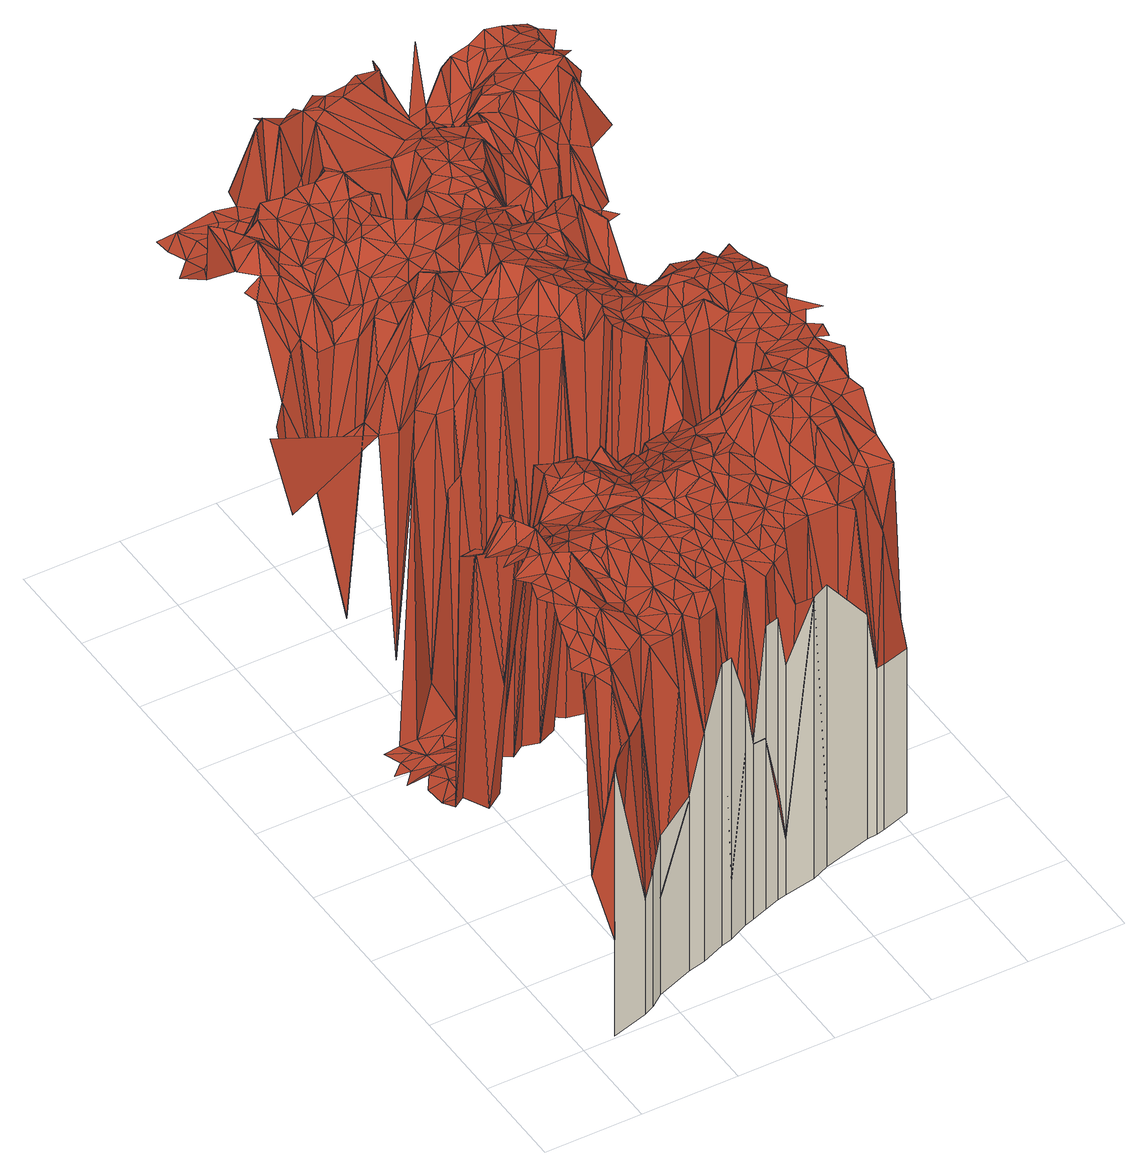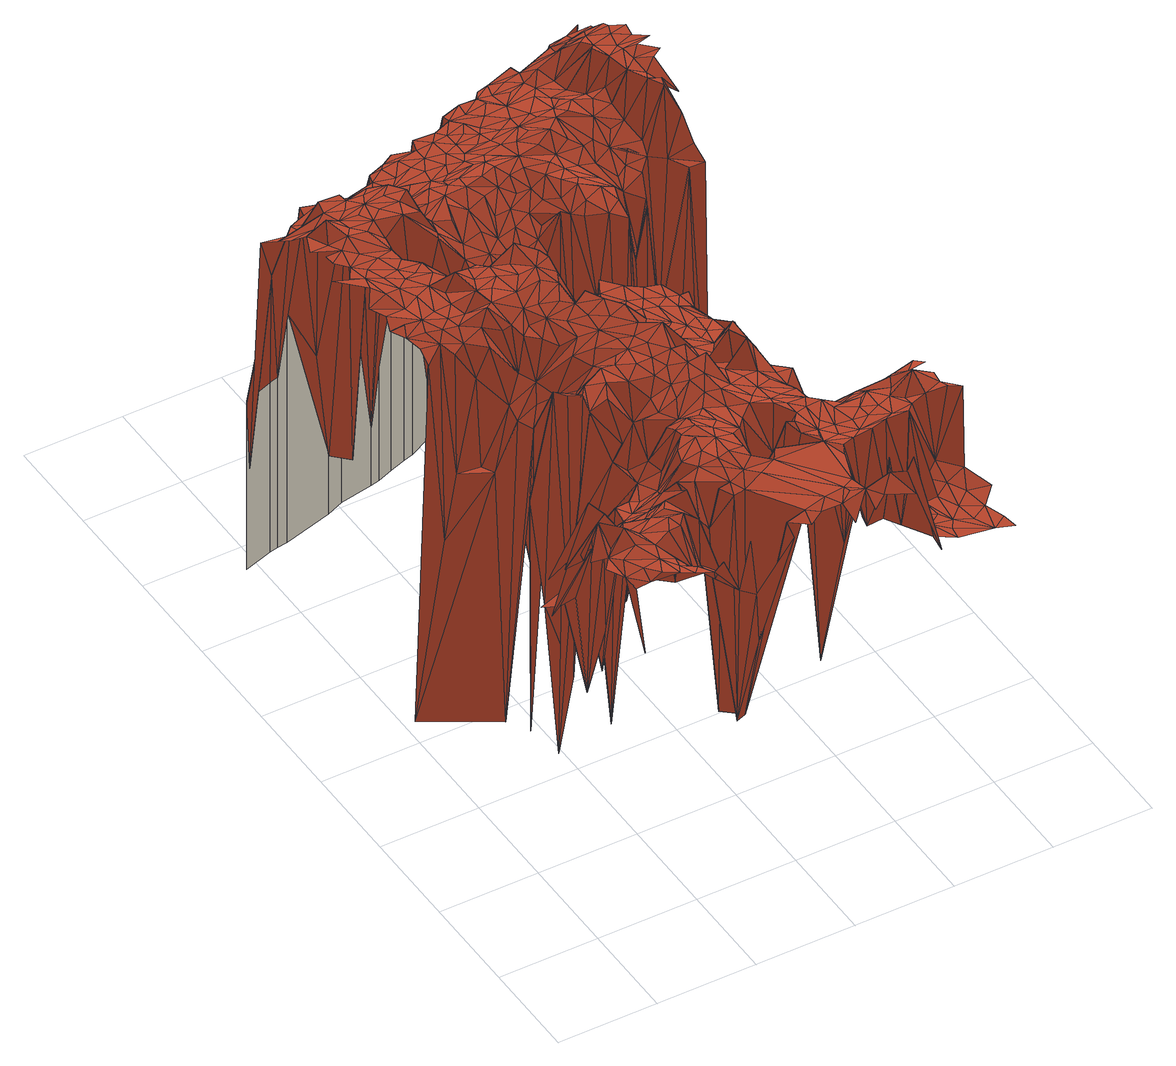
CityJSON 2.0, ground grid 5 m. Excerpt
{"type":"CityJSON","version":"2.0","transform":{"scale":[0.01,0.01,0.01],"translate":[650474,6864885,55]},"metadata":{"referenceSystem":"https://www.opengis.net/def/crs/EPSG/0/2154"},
"CityObjects":{
"building1":{"type":"Building","geometry":[{"type":"MultiSurface","lod":"2","boundaries":[[[0,1,2]],[[0,3,4]],[[3,0,2]],[[3,5,4]],[[6,3,2]],[[7,8,9]],[[1,10,2]],[[8,5,9]],[[11,5,3]],[[7,12,13]],[[14,15,16,17]],[[11,3,6]],[[10,6,2]],[[12,7,9]],[[10,1,18]],[[19,20,21]],[[21,20,22]],[[5,23,9]],[[24,19,13]],[[23,5,11]],[[10,11,6]],[[12,24,13]],[[25,26,22]],[[27,12,9]],[[19,24,20]],[[23,11,10]],[[23,27,9]],[[20,25,22]],[[24,12,27]],[[26,28,29]],[[28,26,25]],[[30,31,32]],[[30,32,29]],[[23,10,33]],[[27,23,34]],[[20,24,35]],[[36,31,37]],[[25,20,35]],[[24,27,38]],[[39,14,17,40]],[[41,10,18]],[[27,34,38]],[[10,41,33]],[[28,30,29]],[[31,30,37]],[[41,23,33]],[[34,23,42]],[[43,41,18]],[[24,44,35]],[[45,24,38]],[[24,45,44]],[[46,28,25]],[[34,45,38]],[[47,36,37]],[[46,25,35]],[[23,41,42]],[[36,47,48]],[[49,50,48]],[[45,34,42]],[[51,39,40,52]],[[53,30,28]],[[54,41,43]],[[30,53,37]],[[55,50,56]],[[46,53,28]],[[57,46,35]],[[47,49,48]],[[44,58,35]],[[59,55,56]],[[50,49,56]],[[53,47,37]],[[45,58,44]],[[41,54,60]],[[59,61,62]],[[58,57,35]],[[41,63,42]],[[63,45,42]],[[61,59,56]],[[53,46,64]],[[65,41,60]],[[49,47,66]],[[63,41,65]],[[46,57,67]],[[58,45,68]],[[47,53,69]],[[45,63,68]],[[64,46,67]],[[53,64,70]],[[49,71,56]],[[61,72,62]],[[72,73,62]],[[47,69,66]],[[71,49,66]],[[69,53,70]],[[57,58,74]],[[54,75,60]],[[76,61,56]],[[73,77,78]],[[57,74,67]],[[79,65,60]],[[64,80,70]],[[72,61,81]],[[73,72,82]],[[63,83,68]],[[84,51,52,85]],[[80,64,67]],[[86,58,68]],[[61,76,81]],[[77,73,82]],[[71,76,56]],[[77,87,78]],[[88,63,65]],[[58,86,74]],[[83,86,68]],[[83,63,89]],[[90,91,92]],[[93,69,70]],[[94,72,81]],[[75,79,60]],[[80,93,70]],[[69,95,66]],[[79,88,65]],[[74,96,67]],[[63,88,89]],[[97,80,67]],[[87,98,99]],[[72,100,82]],[[95,71,66]],[[86,96,74]],[[69,93,101]],[[76,71,102]],[[98,91,99]],[[100,72,94]],[[87,77,103]],[[100,77,82]],[[96,97,67]],[[95,69,101]],[[104,94,81]],[[105,106,92]],[[76,107,81]],[[93,80,97]],[[108,71,109]],[[71,95,109]],[[96,86,110]],[[111,83,89]],[[71,108,102]],[[75,88,79]],[[91,112,92]],[[106,105,113]],[[100,94,114]],[[115,86,83]],[[107,76,102]],[[116,77,100]],[[98,87,103]],[[77,116,103]],[[97,96,117]],[[107,104,81]],[[94,104,114]],[[83,111,118]],[[93,95,101]],[[88,111,89]],[[95,108,109]],[[88,75,119]],[[112,105,92]],[[115,83,118]],[[116,100,114]],[[86,115,110]],[[93,97,120]],[[121,96,110]],[[96,121,117]],[[98,112,91]],[[121,97,117]],[[104,107,114]],[[95,93,122]],[[105,112,113]],[[123,84,85,124]],[[119,75,124]],[[116,125,103]],[[97,121,120]],[[126,116,114]],[[127,88,119]],[[108,128,102]],[[111,88,127]],[[107,126,114]],[[125,98,103]],[[128,107,102]],[[108,95,129]],[[111,115,118]],[[112,130,113]],[[131,93,120]],[[93,131,122]],[[132,121,110]],[[127,119,124]],[[115,132,110]],[[133,95,122]],[[116,134,135]],[[134,116,126]],[[128,108,129]],[[115,111,127]],[[129,95,133]],[[112,98,136]],[[121,131,120]],[[107,128,137]],[[138,116,135]],[[138,125,116]],[[98,125,136]],[[126,107,139]],[[122,131,140]],[[115,127,141]],[[133,122,140]],[[107,137,139]],[[131,121,142]],[[130,112,143]],[[144,127,124]],[[128,129,133]],[[145,112,136]],[[121,132,142]],[[134,138,135]],[[132,115,146]],[[134,126,139]],[[112,145,143]],[[140,131,147]],[[125,138,136]],[[148,123,124,149]],[[137,128,139]],[[150,115,141]],[[127,144,151]],[[127,152,141]],[[149,144,124]],[[133,140,153]],[[152,127,151]],[[128,133,153]],[[115,150,146]],[[130,154,113]],[[131,155,147]],[[138,134,156]],[[157,131,142]],[[128,158,139]],[[134,139,156]],[[132,157,142]],[[159,145,136]],[[157,132,146]],[[160,140,147]],[[158,128,161]],[[152,150,141]],[[138,159,136]],[[161,128,153]],[[131,157,155]],[[144,162,151]],[[145,163,143]],[[164,165,166]],[[167,130,143]],[[140,160,153]],[[168,138,156]],[[145,159,163]],[[139,168,156]],[[155,160,147]],[[149,162,144]],[[150,169,146]],[[170,152,151]],[[158,171,139]],[[172,157,146]],[[138,168,173]],[[159,138,174]],[[155,157,175]],[[176,148,149,177]],[[162,170,151]],[[164,178,179]],[[171,168,139]],[[169,172,146]],[[152,170,150]],[[174,138,173]],[[162,149,180]],[[181,161,153]],[[158,161,182]],[[183,165,164]],[[163,167,143]],[[160,155,184]],[[185,165,186]],[[171,158,187]],[[170,169,150]],[[130,167,188]],[[160,181,153]],[[163,159,189]],[[190,155,175]],[[191,185,192]],[[157,190,175]],[[161,181,182]],[[155,190,184]],[[168,193,173]],[[168,171,194]],[[165,183,186]],[[195,157,172]],[[170,196,169]],[[154,130,188]],[[158,197,187]],[[159,174,198]],[[199,185,186]],[[167,163,189]],[[169,200,172]],[[193,174,173]],[[201,159,202]],[[193,168,194]],[[159,201,189]],[[196,200,169]],[[159,198,202]],[[197,158,182]],[[203,162,180]],[[170,162,204]],[[205,181,160]],[[185,199,192]],[[206,171,187]],[[190,157,207]],[[200,195,172]],[[157,195,207]],[[171,206,194]],[[208,176,177,209]],[[210,160,184]],[[200,196,211]],[[201,167,189]],[[196,170,212]],[[213,183,164]],[[162,203,204]],[[198,201,202]],[[183,214,186]],[[174,193,215]],[[210,205,160]],[[214,199,186]],[[181,216,182]],[[198,174,215]],[[196,212,211]],[[170,204,217]],[[218,193,194]],[[219,220,221]],[[190,210,184]],[[220,219,192]],[[222,181,205]],[[223,206,187]],[[188,167,224]],[[197,223,187]],[[225,226,221]],[[216,197,182]],[[206,218,194]],[[212,170,217]],[[195,200,227]],[[199,228,192]],[[213,164,179]],[[167,229,224]],[[230,214,183]],[[231,167,201]],[[181,222,216]],[[210,190,207]],[[199,214,232]],[[233,200,211]],[[201,198,234]],[[228,199,232]],[[200,233,227]],[[230,183,235]],[[228,220,192]],[[167,231,229]],[[236,225,221]],[[237,188,224]],[[212,233,211]],[[205,210,238]],[[222,205,238]],[[214,230,239]],[[203,240,204]],[[241,198,215]],[[195,242,207]],[[229,237,224]],[[220,236,221]],[[243,208,209,244]],[[197,216,245]],[[204,240,217]],[[183,213,235]],[[231,201,234]],[[226,225,246]],[[218,206,247]],[[248,154,188]],[[210,207,249]],[[154,250,251]],[[242,195,227]],[[252,206,223]],[[198,241,234]],[[253,226,246]],[[254,212,217]],[[193,255,215]],[[255,193,218]],[[216,222,245]],[[256,253,257]],[[237,248,188]],[[197,258,223]],[[240,203,244]],[[250,154,248]],[[214,259,232]],[[233,212,254]],[[206,252,247]],[[259,214,239]],[[220,228,260]],[[251,261,179]],[[262,210,249]],[[207,242,249]],[[258,197,245]],[[230,263,239]],[[233,242,227]],[[250,261,251]],[[237,229,264]],[[240,254,217]],[[259,228,232]],[[225,236,246]],[[265,222,238]],[[266,256,257]],[[222,267,245]],[[210,262,268]],[[258,252,223]],[[248,237,264]],[[229,231,269]],[[270,213,179]],[[210,271,238]],[[255,241,215]],[[236,220,272]],[[273,231,234]],[[228,259,260]],[[222,265,267]],[[241,273,234]],[[261,270,179]],[[274,220,260]],[[268,262,249]],[[253,275,257]],[[276,218,247]],[[277,233,254]],[[252,258,247]],[[278,240,244]],[[263,259,239]],[[279,230,235]],[[275,253,246]],[[280,243,244,281]],[[282,255,218]],[[242,233,277]],[[267,258,245]],[[271,265,238]],[[276,282,218]],[[229,283,264]],[[220,274,272]],[[284,261,250]],[[210,268,285]],[[213,270,286]],[[254,240,287]],[[263,230,279]],[[213,288,235]],[[271,210,285]],[[283,229,269]],[[242,289,249]],[[290,250,248]],[[241,255,273]],[[236,291,246]],[[284,250,292]],[[259,293,260]],[[289,268,249]],[[291,236,272]],[[290,248,264]],[[258,294,247]],[[240,278,287]],[[293,274,260]],[[231,295,269]],[[289,242,277]],[[288,213,286]],[[296,231,273]],[[266,297,298]],[[250,290,292]],[[299,266,257]],[[270,261,300]],[[265,301,267]],[[297,302,298]],[[303,277,254]],[[259,263,304]],[[301,258,267]],[[265,271,305]],[[294,276,247]],[[303,254,287]],[[276,255,282]],[[275,299,257]],[[274,291,272]],[[288,279,235]],[[261,284,300]],[[306,275,246]],[[258,307,294]],[[307,258,308]],[[293,259,309]],[[268,289,310]],[[283,290,264]],[[255,296,273]],[[258,301,308]],[[231,296,311]],[[278,312,287]],[[313,289,277]],[[290,284,292]],[[295,283,269]],[[295,231,314]],[[314,231,311]],[[297,266,315]],[[266,299,315]],[[291,316,246]],[[274,293,317]],[[318,271,285]],[[319,265,305]],[[320,280,281,321]],[[303,313,277]],[[255,276,322]],[[271,318,305]],[[323,259,304]],[[301,265,319]],[[268,324,285]],[[270,325,286]],[[263,326,304]],[[316,306,246]],[[291,274,327]],[[299,275,328]],[[329,288,286]],[[326,263,279]],[[275,306,328]],[[259,330,309]],[[296,255,331]],[[332,276,294]],[[333,307,308]],[[310,289,334]],[[284,335,300]],[[278,336,312]],[[325,270,300]],[[284,290,337]],[[338,303,287]],[[307,339,294]],[[330,293,309]],[[268,310,340]],[[290,283,341]],[[301,333,308]],[[289,313,334]],[[274,317,327]],[[312,342,287]],[[293,330,343]],[[324,318,285]],[[344,293,343]],[[335,284,337]],[[318,319,305]],[[259,323,345]],[[293,344,317]],[[316,291,327]],[[306,316,328]],[[346,255,322]],[[295,347,283]],[[288,348,279]],[[325,329,286]],[[307,333,349]],[[330,259,345]],[[326,323,304]],[[313,303,350]],[[324,268,340]],[[255,351,331]],[[339,307,349]],[[342,338,287]],[[339,332,294]],[[276,352,322]],[[288,329,353]],[[354,297,315]],[[299,354,315]],[[283,347,341]],[[354,299,328]],[[355,295,314]],[[276,332,352]],[[356,320,321,357]],[[333,301,358]],[[335,325,300]],[[359,296,331]],[[303,338,360]],[[301,319,358]],[[336,342,312]],[[296,361,311]],[[348,326,279]],[[347,290,341]],[[350,303,360]],[[361,314,311]],[[255,346,351]],[[348,288,353]],[[316,362,328]],[[363,310,334]],[[290,364,337]],[[355,347,295]],[[317,365,327]],[[313,366,334]],[[290,347,367]],[[319,318,368]],[[344,365,317]],[[329,325,353]],[[366,313,350]],[[369,318,324]],[[310,363,340]],[[362,354,328]],[[359,361,296]],[[370,316,327]],[[351,359,331]],[[364,290,367]],[[330,371,343]],[[297,354,372]],[[371,344,343]],[[326,373,323]],[[355,314,374]],[[325,335,375]],[[332,339,376]],[[316,370,377]],[[323,373,345]],[[368,318,378]],[[379,316,377]],[[338,342,380]],[[381,335,337]],[[318,369,378]],[[333,382,349]],[[314,361,374]],[[326,348,383]],[[384,342,336]],[[316,379,362]],[[385,333,358]],[[369,324,340]],[[352,332,376]],[[338,386,360]],[[354,362,387]],[[388,330,345]],[[389,346,322]],[[373,326,383]],[[366,363,334]],[[390,297,372]],[[352,389,322]],[[319,391,358]],[[392,339,349]],[[335,381,375]],[[365,344,393]],[[325,394,353]],[[394,348,353]],[[386,338,380]],[[382,333,385]],[[347,355,395]],[[364,381,337]],[[373,388,345]],[[391,319,368]],[[347,396,367]],[[361,359,397]],[[365,398,327]],[[342,399,380]],[[342,384,399]],[[388,371,330]],[[348,400,383]],[[401,350,360]],[[402,325,375]],[[363,403,340]],[[404,355,374]],[[403,369,340]],[[344,371,393]],[[405,354,387]],[[398,370,327]],[[346,389,351]],[[396,364,367]],[[339,392,376]],[[366,403,363]],[[394,325,406]],[[391,368,378]],[[384,336,407]],[[361,408,374]],[[354,405,372]],[[325,402,406]],[[359,351,409]],[[410,385,358]],[[382,392,349]],[[411,356,357,407]],[[370,412,377]],[[389,352,376]],[[401,366,350]],[[348,394,400]],[[396,347,395]],[[412,379,377]],[[355,404,395]],[[369,413,378]],[[362,414,387]],[[386,401,360]],[[391,410,358]],[[381,402,375]],[[397,359,409]],[[415,373,383]],[[398,365,393]],[[379,414,362]],[[408,404,374]],[[403,366,416]],[[388,373,417]],[[413,391,378]],[[364,396,418]],[[405,390,372]],[[381,364,418]],[[392,382,385]],[[419,386,380]],[[403,420,369]],[[384,421,399]],[[399,419,380]],[[351,389,409]],[[361,397,422]],[[366,401,423]],[[410,392,385]],[[371,388,424]],[[425,396,395]],[[414,405,387]],[[371,424,393]],[[408,361,422]],[[412,370,426]],[[370,398,426]],[[400,427,383]],[[402,428,406]],[[373,415,417]],[[369,420,413]],[[421,384,407]],[[429,366,423]],[[430,389,376]],[[420,403,416]],[[404,431,395]],[[412,414,379]],[[402,381,432]],[[392,430,376]],[[366,429,416]],[[421,419,399]],[[424,398,393]],[[394,427,400]],[[419,401,386]],[[427,415,383]],[[433,394,406]],[[390,405,434]],[[435,388,417]],[[391,413,436]],[[404,408,437]],[[431,425,395]],[[397,409,422]],[[396,438,418]],[[438,381,418]],[[392,410,439]],[[440,410,391]],[[424,388,441]],[[428,433,406]],[[405,414,442]],[[389,443,409]],[[388,435,441]],[[440,391,436]],[[431,404,437]],[[401,429,423]],[[396,425,444]],[[381,445,432]],[[427,394,446]],[[420,447,413]],[[410,440,439]],[[394,433,446]],[[419,421,448]],[[449,405,442]],[[398,450,426]],[[381,438,445]],[[420,416,451]],[[398,424,452]],[[401,419,453]],[[415,454,417]],[[455,392,439]],[[402,456,428]],[[389,457,443]],[[414,412,458]],[[457,389,430]],[[459,412,426]],[[405,449,434]],[[425,431,460]],[[392,455,430]],[[438,396,444]],[[461,421,407]],[[456,402,432]],[[462,408,422]],[[408,462,437]],[[463,435,417]],[[414,449,442]],[[413,464,436]],[[427,454,415]],[[450,398,452]],[[465,411,407,466]],[[447,420,467]],[[401,468,429]],[[454,463,417]],[[421,461,448]],[[412,459,458]],[[429,469,416]],[[447,464,413]],[[409,470,422]],[[409,443,470]],[[450,459,426]],[[471,431,437]],[[464,440,436]],[[416,469,451]],[[456,433,428]],[[472,424,441]],[[445,456,432]],[[473,401,453]],[[474,475,434]],[[440,476,439]],[[477,414,458]],[[478,425,460]],[[424,472,452]],[[449,474,434]],[[479,419,448]],[[419,479,453]],[[430,455,480]],[[476,455,439]],[[435,472,441]],[[401,473,468]],[[431,471,460]],[[457,430,480]],[[449,414,477]],[[425,478,444]],[[481,427,446]],[[435,463,482]],[[483,420,451]],[[454,427,484]],[[433,481,446]],[[468,469,429]],[[420,485,467]],[[470,462,422]],[[464,447,467]],[[472,435,482]],[[438,486,445]],[[459,477,458]],[[457,487,443]],[[462,488,437]],[[461,479,448]],[[463,454,489]],[[486,438,444]],[[476,440,490]],[[488,471,437]],[[427,481,484]],[[455,491,480]],[[456,481,433]],[[420,483,485]],[[456,445,492]],[[479,473,453]],[[482,463,489]],[[475,474,493]],[[455,476,491]],[[459,450,494]],[[474,449,493]],[[449,477,495]],[[443,487,470]],[[464,496,440]],[[469,468,497]],[[498,450,452]],[[440,496,490]],[[469,499,451]],[[445,486,492]],[[471,500,460]],[[485,464,467]],[[501,457,480]],[[472,498,452]],[[478,486,444]],[[473,502,468]],[[503,462,470]],[[500,478,460]],[[499,483,451]],[[504,454,484]],[[477,459,505]],[[472,482,506]],[[488,462,503]],[[454,504,489]],[[481,456,507]],[[468,502,497]],[[487,457,508]],[[509,449,495]],[[510,482,489]],[[450,498,494]],[[511,459,494]],[[449,509,493]],[[488,500,471]],[[473,479,512]],[[513,456,492]],[[477,509,495]],[[508,457,501]],[[479,461,514]],[[491,501,480]],[[502,469,497]],[[515,476,490]],[[469,502,499]],[[482,510,506]],[[459,511,505]],[[464,485,516]],[[484,481,517]],[[502,473,512]],[[518,472,506]],[[496,464,516]],[[472,518,519]],[[520,503,470]],[[498,472,519]],[[496,515,490]],[[487,520,470]],[[486,478,521]],[[504,510,489]],[[476,522,491]],[[498,511,494]],[[456,523,507]],[[483,499,524]],[[525,488,503]],[[500,488,526]],[[486,527,492]],[[478,500,521]],[[509,528,493]],[[529,481,507]],[[456,513,523]],[[530,477,505]],[[504,484,517]],[[509,477,530]],[[527,513,492]],[[510,531,506]],[[518,498,519]],[[531,518,506]],[[488,525,526]],[[532,487,508]],[[479,533,512]],[[515,522,476]],[[502,534,499]],[[522,501,491]],[[532,508,501]],[[515,496,535]],[[483,536,485]],[[481,529,517]],[[537,496,516]],[[487,532,520]],[[499,534,524]],[[520,538,503]],[[533,479,514]],[[539,500,526]],[[496,537,535]],[[540,486,521]],[[541,465,466,542]],[[461,542,514]],[[500,539,521]],[[543,528,509]],[[523,529,507]],[[502,544,534]],[[527,486,545]],[[502,512,546]],[[536,483,524]],[[513,527,523]],[[485,536,516]],[[547,525,503]],[[510,504,548]],[[511,549,505]],[[520,532,538]],[[498,549,511]],[[538,547,503]],[[486,540,545]],[[531,510,550]],[[498,518,550]],[[532,501,551]],[[525,547,526]],[[552,504,517]],[[518,531,550]],[[544,502,546]],[[533,553,512]],[[534,554,524]],[[512,553,546]],[[555,539,526]],[[538,532,556]],[[504,552,548]],[[549,530,505]],[[536,557,516]],[[522,515,558]],[[559,509,530]],[[529,560,517]],[[533,514,561]],[[534,544,562]],[[522,563,501]],[[523,527,564]],[[547,555,526]],[[529,523,565]],[[559,543,509]],[[539,566,521]],[[567,510,548]],[[501,563,551]],[[568,537,516]],[[560,552,517]],[[566,540,521]],[[554,536,524]],[[569,532,551]],[[570,527,545]],[[557,568,516]],[[510,567,550]],[[547,538,571]],[[560,529,565]],[[527,570,564]],[[514,542,561]],[[572,498,550]],[[573,515,535]],[[540,574,545]],[[566,539,555]],[[563,522,558]],[[575,538,556]],[[549,559,530]],[[576,544,546]],[[533,561,577]],[[532,578,556]],[[537,579,535]],[[563,569,551]],[[552,580,548]],[[581,523,564]],[[523,581,565]],[[549,498,582]],[[583,554,534]],[[540,566,584]],[[574,570,545]],[[553,533,585]],[[536,568,557]],[[574,540,584]],[[538,575,571]],[[544,576,562]],[[583,534,562]],[[578,532,569]],[[552,560,586]],[[515,573,558]],[[555,547,587]],[[498,572,582]],[[553,585,546]],[[543,559,588]],[[580,567,548]],[[554,583,536]],[[566,555,587]],[[580,552,586]],[[570,589,564]],[[590,547,571]],[[569,563,591]],[[592,533,577]],[[567,593,550]],[[594,563,558]],[[542,595,561]],[[561,595,577]],[[570,574,596]],[[597,559,549]],[[568,579,537]],[[598,576,546]],[[589,581,564]],[[585,598,546]],[[568,536,599]],[[584,566,600]],[[547,590,587]],[[593,572,550]],[[574,584,600]],[[580,593,567]],[[601,560,565]],[[585,533,592]],[[536,583,599]],[[581,602,565]],[[578,569,591]],[[603,575,556]],[[589,570,596]],[[604,541,542,605]],[[575,590,571]],[[576,583,562]],[[578,603,556]],[[566,587,606]],[[607,580,586]],[[573,535,608]],[[559,597,609]],[[535,579,608]],[[597,549,582]],[[560,601,586]],[[591,563,610]],[[573,594,558]],[[572,593,582]],[[595,592,577]],[[563,594,610]],[[593,580,611]],[[602,601,565]],[[587,590,606]],[[574,612,596]],[[613,607,586]],[[614,559,609]],[[612,574,615]],[[581,589,616]],[[574,617,615]],[[618,580,607]],[[575,603,590]],[[578,591,619]],[[617,574,600]],[[620,568,599]],[[566,606,621]],[[600,566,621]],[[576,598,622]],[[623,598,585]],[[624,604,605,625]],[[583,576,626]],[[583,620,599]],[[580,618,611]],[[627,589,596]],[[597,614,609]],[[601,613,586]],[[581,628,602]],[[629,593,611]],[[590,630,606]],[[593,631,582]],[[559,614,632]],[[623,585,592]],[[579,568,633]],[[603,634,590]],[[635,591,610]],[[591,635,619]],[[613,636,607]],[[598,623,622]],[[589,627,616]],[[568,620,633]],[[628,581,616]],[[592,595,637]],[[620,583,638]],[[617,612,615]],[[597,582,639]],[[637,595,640]],[[594,573,641]],[[612,627,596]],[[593,629,631]],[[636,618,607]],[[576,642,626]],[[630,590,643]],[[590,634,643]],[[617,600,621]],[[603,578,644]],[[642,576,622]],[[614,597,645]],[[594,646,610]],[[628,601,602]],[[644,578,619]],[[647,573,608]],[[601,636,613]],[[648,583,626]],[[579,647,608]],[[583,648,638]],[[618,649,611]],[[649,629,611]],[[645,597,639]],[[646,594,641]],[[623,592,650]],[[634,603,651]],[[573,647,641]],[[612,617,652]],[[592,637,650]],[[627,612,652]],[[653,579,633]],[[618,636,654]],[[631,655,582]],[[630,656,606]],[[623,657,622]],[[646,635,610]],[[648,620,638]],[[635,644,619]],[[634,651,643]],[[603,658,651]],[[649,618,654]],[[606,656,621]],[[620,659,633]],[[627,660,616]],[[658,603,644]],[[647,579,661]],[[636,601,662]],[[631,629,663]],[[582,655,639]],[[647,664,641]],[[660,628,616]],[[657,642,622]],[[642,648,626]],[[657,623,650]],[[637,640,665]],[[579,653,661]],[[666,624,625,665]],[[652,617,667]],[[629,649,663]],[[668,617,621]],[[656,630,643]],[[601,628,669]],[[670,614,645]],[[659,653,633]],[[636,671,654]],[[620,648,672]],[[659,620,672]],[[673,627,652]],[[644,635,674]],[[664,647,675]],[[671,636,662]],[[655,631,663]],[[617,668,667]],[[651,656,643]],[[664,676,641]],[[660,627,673]],[[677,649,654]],[[601,678,662]],[[676,646,641]],[[628,660,669]],[[635,646,679]],[[637,680,650]],[[651,658,681]],[[648,642,682]],[[658,644,683]],[[684,645,639]],[[685,652,667]],[[671,677,654]],[[678,601,669]],[[680,657,650]],[[686,647,661]],[[656,668,621]],[[649,687,663]],[[642,657,688]],[[649,677,689]],[[653,690,661]],[[647,686,675]],[[691,637,665]],[[635,692,674]],[[658,683,693]],[[681,658,693]],[[653,659,694]],[[670,645,695]],[[649,689,696]],[[656,651,681]],[[697,673,652]],[[678,671,662]],[[687,655,663]],[[655,684,639]],[[691,680,637]],[[694,659,672]],[[668,685,667]],[[648,698,672]],[[692,635,679]],[[646,676,679]],[[687,649,696]],[[685,697,652]],[[682,642,688]],[[660,678,669]],[[699,644,674]],[[700,664,675]],[[645,684,695]],[[660,673,701]],[[677,671,702]],[[683,644,699]],[[700,676,664]],[[688,657,680]],[[690,686,661]],[[671,678,702]],[[655,687,703]],[[704,660,701]],[[690,653,705]],[[706,648,682]],[[653,694,705]],[[689,677,707]],[[683,708,693]],[[708,681,693]],[[668,656,709]],[[698,694,672]],[[678,660,710]],[[660,704,711]],[[676,692,679]],[[686,700,675]],[[692,699,674]],[[712,655,703]],[[648,706,698]],[[713,670,695]],[[685,668,714]],[[655,712,684]],[[656,681,715]],[[660,711,710]],[[716,677,702]],[[687,696,717]],[[689,718,696]],[[703,687,717]],[[685,719,697]],[[678,720,702]],[[721,682,688]],[[722,673,697]],[[673,722,701]],[[708,723,681]],[[677,716,707]],[[686,690,724]],[[718,689,707]],[[719,685,714]],[[725,668,709]],[[692,676,726]],[[727,683,699]],[[727,708,683]],[[712,703,717]],[[656,728,709]],[[694,698,729]],[[720,678,710]],[[721,706,682]],[[681,723,715]],[[722,704,701]],[[668,725,714]],[[700,686,730]],[[700,731,676]],[[712,732,684]],[[694,733,705]],[[720,716,702]],[[692,734,699]],[[735,713,695]],[[728,656,715]],[[704,722,711]],[[698,706,729]],[[696,718,717]],[[676,736,726]],[[737,690,705]],[[711,720,710]],[[686,724,730]],[[676,731,736]],[[733,694,729]],[[684,738,695]],[[719,722,697]],[[732,712,739]],[[734,692,726]],[[716,718,707]],[[690,737,724]],[[740,719,714]],[[731,700,730]],[[734,727,699]],[[728,725,709]],[[741,712,717]],[[732,738,684]],[[708,742,723]],[[725,740,714]],[[733,737,705]],[[743,719,740]],[[738,735,695]],[[712,744,739]],[[727,742,708]],[[723,745,715]],[[716,720,746]],[[747,719,743]],[[706,748,729]],[[747,722,719]],[[720,711,749]],[[744,732,739]],[[724,750,730]],[[748,733,729]],[[747,743,740]],[[718,716,751]],[[744,712,741]],[[722,752,711]],[[750,731,730]],[[718,753,717]],[[742,745,723]],[[736,754,726]],[[727,734,755]],[[737,750,724]],[[731,756,736]],[[740,725,757]],[[758,728,715]],[[754,734,726]],[[720,759,746]],[[745,760,715]],[[737,733,761]],[[732,744,762]],[[753,741,717]],[[720,763,759]],[[725,728,764]],[[711,752,749]],[[733,765,761]],[[738,732,762]],[[747,752,722]],[[742,727,755]],[[720,749,763]],[[731,750,766]],[[747,740,767]],[[756,754,736]],[[734,754,755]],[[760,758,715]],[[768,735,769]],[[753,718,751]],[[725,770,757]],[[770,740,757]],[[756,731,766]],[[735,738,769]],[[771,716,746]],[[750,737,772]],[[770,725,764]],[[751,716,771]],[[728,758,764]],[[752,747,773]],[[740,770,767]],[[745,742,774]],[[750,775,766]],[[773,747,767]],[[776,744,741]],[[741,753,777]],[[778,742,755]],[[744,776,762]],[[759,771,746]],[[759,763,779]],[[754,780,755]],[[738,781,769]],[[763,749,779]],[[776,741,777]],[[782,738,762]],[[783,768,769]],[[742,778,774]],[[750,784,775]],[[753,751,771]],[[745,785,760]],[[753,786,777]],[[780,778,755]],[[754,756,787]],[[788,756,766]],[[781,738,782]],[[785,745,774]],[[775,788,766]],[[776,782,762]],[[771,759,779]],[[786,776,777]],[[781,783,769]],[[785,758,760]],[[786,753,789]],[[754,790,780]],[[789,753,771]],[[756,788,787]],[[749,791,779]],[[778,785,774]],[[790,754,792]],[[754,793,792]],[[790,778,780]],[[776,786,794]],[[793,754,787]],[[776,795,782]],[[749,752,796]],[[797,781,782]],[[783,781,798]],[[799,786,789]],[[758,785,800]],[[798,781,801]],[[802,771,779]],[[781,797,801]],[[778,790,803]],[[758,804,764]],[[785,778,800]],[[799,789,771]],[[794,786,799]],[[776,805,795]],[[795,797,782]],[[793,790,792]],[[806,778,803]],[[791,802,779]],[[778,806,800]],[[783,798,807]],[[802,799,771]],[[808,752,773]],[[776,794,809]],[[791,749,796]],[[805,776,809]],[[804,758,800]],[[810,798,801]],[[797,810,801]],[[797,795,811]],[[795,805,811]],[[802,791,812]],[[794,799,813]],[[799,802,814]],[[805,815,811]],[[798,810,816]],[[812,791,796]],[[817,802,812]],[[806,804,800]],[[805,818,815]],[[794,819,809]],[[820,797,811]],[[797,820,810]],[[819,805,809]],[[819,794,813]],[[821,799,814]],[[752,808,796]],[[799,821,813]],[[802,821,814]],[[818,805,819]],[[822,798,816]],[[815,820,811]],[[817,821,802]],[[823,812,796]],[[810,822,816]],[[823,817,812]],[[815,818,824]],[[821,819,813]],[[820,822,810]],[[820,815,824]],[[821,817,825]],[[817,823,825]],[[819,821,826]],[[822,820,827]],[[818,819,828]],[[824,818,828]],[[808,823,796]],[[820,824,829]],[[823,830,825]],[[831,819,826]],[[827,820,832]],[[833,821,825]],[[834,822,827]],[[821,833,826]],[[823,808,835]],[[820,829,836]],[[832,820,836]],[[819,831,828]],[[830,823,835]],[[829,824,828]],[[834,827,832]],[[830,833,825]],[[833,831,826]],[[808,837,835]],[[837,830,835]],[[829,838,836]],[[838,832,836]],[[833,830,839]],[[840,829,828]],[[833,841,831]],[[842,834,832]],[[830,843,839]],[[831,844,828]],[[841,833,839]],[[837,808,845]],[[838,842,832]],[[838,829,846]],[[829,840,846]],[[847,830,837]],[[830,847,843]],[[841,844,831]],[[844,840,828]],[[848,842,838]],[[849,841,839]],[[850,838,846]],[[840,844,851]],[[848,838,852]],[[840,853,846]],[[843,854,839]],[[849,844,841]],[[842,848,855]],[[838,850,852]],[[853,840,851]],[[844,853,851]],[[853,850,846]],[[844,849,856]],[[855,848,852]],[[857,844,856]],[[853,844,858]],[[850,859,852]],[[859,855,852]],[[853,859,850]],[[855,859,860]],[[859,853,861]],[[859,862,860]]],"semantics":{"surfaces":[{"type":"RoofSurface"},{"type":"WallSurface"}],"values":[0,0,0,0,0,0,0,0,0,0,1,0,0,0,0,0,0,0,0,0,0,0,0,0,0,0,0,0,0,0,0,0,0,0,0,0,0,0,0,1,0,0,0,0,0,0,0,0,0,0,0,0,0,0,0,0,0,0,0,1,0,0,0,0,0,0,0,0,0,0,0,0,0,0,0,0,0,0,0,0,0,0,0,0,0,0,0,0,0,0,0,0,0,0,0,0,0,0,0,0,0,0,0,0,1,0,0,0,0,0,0,0,0,0,0,0,0,0,0,0,0,0,0,0,0,0,0,0,0,0,0,0,0,0,0,0,0,0,0,0,0,0,0,0,0,0,0,0,0,0,0,0,0,0,0,0,0,0,0,0,0,0,0,0,0,0,0,0,0,0,0,0,0,0,0,1,0,0,0,0,0,0,0,0,0,0,0,0,0,0,0,0,0,0,0,0,0,0,0,0,0,0,0,0,0,0,0,0,0,0,0,0,0,0,0,0,0,0,0,0,0,0,0,1,0,0,0,0,0,0,0,0,0,0,0,0,0,0,0,0,0,0,0,0,0,0,0,0,0,0,0,0,0,0,0,0,0,0,0,0,0,0,0,0,0,1,0,0,0,0,0,0,0,0,0,0,0,0,0,0,0,0,0,0,0,0,0,0,0,0,0,0,0,0,0,0,0,0,0,0,0,0,0,0,0,0,0,0,0,0,0,0,0,0,0,0,1,0,0,0,0,0,0,0,0,0,0,0,0,0,0,0,0,0,0,0,0,0,0,0,0,0,0,0,0,0,0,0,0,0,0,0,0,0,0,0,0,0,0,0,0,0,0,0,0,0,0,0,0,0,0,1,0,0,0,0,0,0,0,0,0,0,0,0,0,0,0,0,0,0,0,0,0,0,0,0,0,0,0,0,0,0,0,0,0,0,0,0,0,0,0,0,0,0,0,0,0,0,0,0,0,0,0,0,0,0,0,0,0,0,0,0,0,0,0,0,1,0,0,0,0,0,0,0,0,0,0,0,0,0,0,0,0,0,0,0,0,0,0,0,0,0,0,0,0,0,0,0,0,0,0,0,0,0,0,0,0,0,0,0,0,0,0,0,0,0,0,0,0,0,0,0,0,0,0,0,0,0,0,0,0,0,0,0,0,0,1,0,0,0,0,0,0,0,0,0,0,0,0,0,0,0,0,0,0,0,0,0,0,0,0,0,0,0,0,0,0,0,0,0,0,0,0,0,0,0,0,0,0,0,0,0,0,0,0,0,0,0,0,0,0,0,0,0,0,0,0,0,0,1,0,0,0,0,0,0,0,0,0,0,0,0,0,0,0,0,0,0,0,0,0,0,0,0,0,0,0,0,0,0,0,0,0,0,0,0,0,0,0,0,0,0,0,0,0,0,0,0,0,0,0,0,0,0,0,0,0,0,0,0,0,0,0,0,0,0,0,0,0,0,0,0,0,0,0,0,0,0,0,0,0,0,0,0,0,0,0,0,0,0,0,0,0,0,0,0,0,0,0,0,0,1,0,0,0,0,0,0,0,0,0,0,0,0,0,0,0,0,0,0,0,0,0,0,0,0,0,0,0,0,0,0,0,0,0,0,0,0,0,0,0,0,0,0,0,0,0,0,0,0,0,0,0,0,0,0,0,0,0,0,0,0,0,0,0,0,0,0,0,0,0,0,0,0,0,0,0,0,0,0,0,0,0,0,0,0,0,0,0,0,0,0,0,0,0,0,0,0,0,0,0,0,0,0,0,0,0,0,0,0,0,1,0,0,0,0,0,0,0,0,0,0,0,0,0,0,0,0,0,0,0,0,0,0,0,0,0,0,0,0,0,0,0,0,0,0,0,0,0,0,0,0,0,0,0,0,0,0,0,0,0,0,0,0,0,0,0,0,0,0,0,0,0,0,0,0,0,0,0,0,0,0,0,0,0,0,0,0,0,0,0,0,0,0,0,0,0,0,0,0,0,0,0,0,0,0,0,0,0,0,0,0,0,0,0,0,0,0,0,0,0,0,0,0,0,0,0,0,0,0,0,0,0,0,0,0,0,0,0,0,0,0,0,0,0,0,0,0,0,0,0,0,0,0,0,0,0,0,0,0,0,0,0,0,0,1,0,0,0,0,0,0,0,0,0,0,0,0,0,0,0,0,0,0,0,0,0,0,0,0,0,0,0,0,0,0,0,0,0,0,0,0,0,0,0,0,0,0,0,0,0,0,0,0,0,0,0,0,0,0,0,0,0,0,0,0,0,0,0,0,0,0,0,0,0,0,0,0,0,0,0,0,0,0,0,0,0,0,0,0,0,0,0,0,0,0,0,0,0,0,0,0,0,0,0,0,0,0,0,0,0,0,0,0,0,0,0,0,0,0,0,0,0,0,0,0,1,0,0,0,0,0,0,0,0,0,0,0,0,0,0,0,0,0,0,0,0,0,0,0,0,0,0,0,0,0,0,0,0,0,1,0,0,0,0,0,0,0,0,0,0,0,0,0,0,0,0,0,0,0,0,0,0,0,0,0,0,0,0,0,0,0,0,0,0,0,0,0,0,0,0,0,0,0,0,0,0,0,0,0,0,0,0,0,0,0,0,0,0,0,0,0,0,0,0,0,0,0,0,0,0,0,0,0,0,0,0,0,0,0,0,0,1,0,0,0,0,0,0,0,0,0,0,0,0,0,0,0,0,0,0,0,0,0,0,0,0,0,0,0,0,0,0,0,0,0,0,0,0,0,0,0,0,0,0,0,0,0,0,0,0,0,0,0,0,0,0,0,0,0,0,0,0,0,0,0,0,0,0,0,0,0,0,0,0,0,0,0,0,0,0,0,0,0,0,0,0,0,0,0,0,0,0,0,0,0,0,0,0,0,0,0,0,0,0,0,0,0,0,0,0,0,0,0,0,0,0,0,0,0,0,0,0,0,0,0,0,0,0,0,0,0,0,0,0,0,0,0,0,0,0,0,0,0,0,0,0,0,0,0,0,0,0,0,0,0,0,0,0,0,0,0,0,0,0,0,0,0,0,0,0,0,0,0,0,0,0,0,0,0,0,0,0,0,0,0,0,0,0,0,0,0,0,0,0,0,0,0,0,0,0,0,0,0,0,0,0,0,0,0,0,0,0,0,0,0,0,0,0,0,0,0,0,0,0,0,0,0,0,0,0,0,0,0,0,0,0,0,0,0,0,0,0,0,0,0,0,0,0,0,0,0,0,0,0,0,0,0,0,0,0,0,0,0,0,0,0,0,0,0,0,0,0,0,0,0,0,0,0,0,0,0,0,0,0,0,0,0,0,0,0,0,0,0,0,0,0,0,0,0,0,0,0,0,0,0,0,0,0,0,0,0,0,0,0,0,0,0,0,0,0,0,0,0,0,0,0,0,0,0,0,0,0,0,0,0,0,0,0,0,0,0,0,0,0,0,0,0,0,0,0,0,0,0,0,0,0,0,0,0,0,0,0,0,0,0,0,0,0,0,0,0,0,0,0,0,0,0,0,0]}}]}
},
"vertices":[
[92,81,954],[170,14,589],[199,48,1602],[191,132,992],[116,189,1946],[201,240,1960],[261,111,1612],[138,358,2070],[107,284,2007],[218,312,2010],[324,145,1610],[263,197,1904],[204,395,2104],[136,437,2151],[362,70,22],[170,14,22],[170,14,1600],[362,70,692],[362,70,696],[153,513,2204],[183,577,2218],[96,561,2220],[119,650,2238],[298,263,1955],[252,483,2164],[208,676,2236],[61,702,2247],[276,374,2059],[224,753,2283],[158,761,2284],[213,821,2274],[124,841,2257],[64,796,2245],[361,211,988],[319,341,1997],[282,600,2214],[84,988,2148],[192,899,2239],[324,435,2106],[418,96,22],[418,96,822],[432,227,1623],[425,313,1956],[418,96,689],[311,541,2200],[363,461,2119],[291,748,2267],[241,989,2298],[184,1010,2291],[201,1059,2296],[116,1063,2098],[486,147,22],[486,147,957],[288,894,2297],[486,147,595],[119,1170,2004],[250,1170,1975],[346,689,2290],[450,550,2045],[108,1248,1948],[516,176,602],[190,1252,1956],[160,1369,359],[510,358,1973],[346,806,2155],[515,290,1956],[310,1058,2023],[423,771,2125],[476,452,2052],[345,964,2083],[359,882,2125],[328,1129,1990],[228,1421,347],[137,1447,336],[462,674,2092],[679,219,1032],[324,1223,1115],[234,1554,351],[131,1557,333],[634,237,1689],[424,834,2146],[284,1287,358],[231,1471,343],[542,449,1998],[679,219,22],[679,219,1052],[532,530,2027],[177,1627,347],[650,321,1938],[589,367,1966],[82,1766,277],[164,1759,274],[147,1823,284],[471,918,2127],[276,1391,350],[474,1055,2053],[536,664,2073],[507,793,2148],[291,1739,271],[95,1679,282],[309,1493,341],[425,982,2081],[387,1186,1969],[267,1645,347],[377,1351,355],[225,1851,288],[107,1898,296],[418,1271,1894],[444,1139,2000],[396,1079,2029],[578,597,2048],[687,424,1973],[281,1821,270],[194,1907,298],[351,1419,349],[697,560,2021],[309,1565,341],[537,742,2124],[623,474,2003],[708,335,1938],[568,865,2166],[596,790,2134],[531,1010,2089],[769,240,22],[769,240,1367],[364,1651,331],[419,1452,350],[749,396,1960],[521,1246,1964],[507,1181,1994],[285,1908,298],[632,868,2159],[682,732,2099],[570,1099,2040],[457,1503,346],[391,1545,343],[399,1712,329],[487,1319,1639],[461,1616,341],[538,1380,1680],[584,1020,2088],[746,469,1990],[687,801,2133],[402,1887,288],[858,291,362],[373,1822,272],[745,674,2055],[639,980,2118],[889,290,22],[889,290,1681],[809,564,2015],[814,358,1928],[854,476,1980],[662,1105,2070],[487,2278,1557],[699,932,2167],[532,1467,2052],[772,787,2105],[594,1297,2061],[493,1724,355],[728,1031,2109],[618,1215,2061],[918,391,1928],[463,1839,271],[154,2763,1038],[143,2835,1652],[90,2796,1561],[507,1946,296],[561,1539,348],[869,625,2020],[931,465,1967],[636,1400,2086],[825,722,2060],[558,1614,342],[558,1670,353],[769,868,2144],[948,308,22],[948,308,1681],[21,2738,1565],[450,2517,1556],[948,308,361],[745,1131,2110],[730,1220,2123],[258,2796,1292],[784,975,2148],[114,3009,2131],[217,2887,1866],[669,1311,2107],[513,2168,333],[529,1890,277],[845,893,2133],[86,3064,2151],[190,3100,2178],[628,1584,344],[643,1501,2058],[902,768,2070],[902,539,1997],[765,1270,2139],[613,1720,337],[204,2992,2085],[901,676,2037],[563,1849,270],[553,1776,341],[1050,357,1036],[1008,401,1076],[791,1083,2132],[711,1448,2078],[893,842,2097],[1050,357,22],[1050,357,1351],[890,988,2141],[948,619,2015],[1001,567,1992],[441,2626,1555],[282,2914,1903],[676,1663,337],[809,1207,2132],[1023,502,1969],[709,1557,350],[108,3173,2183],[235,3206,2282],[136,3271,2216],[846,1139,2127],[779,1365,2121],[528,2047,1554],[153,3367,2273],[102,3408,2280],[955,747,2054],[271,3078,2161],[583,2031,1628],[338,2805,1024],[655,1911,275],[289,3001,2072],[1016,669,2023],[676,1800,329],[414,2732,334],[236,3317,2231],[586,2080,1011],[906,1051,2129],[337,2859,1838],[1113,462,1936],[716,1730,343],[1035,770,2056],[1100,372,22],[1100,372,1053],[852,1280,2102],[251,3424,1933],[797,1492,1641],[567,2219,1849],[982,847,2082],[528,2336,1809],[461,2386,328],[819,1421,2089],[141,3483,1887],[1074,571,1988],[797,1719,348],[71,3599,1840],[189,3585,1851],[862,1373,2082],[391,2987,2061],[306,3145,2166],[521,2461,1584],[945,915,2111],[427,2860,1840],[621,2156,1909],[925,1146,2087],[160,3695,1834],[913,1223,2077],[1024,924,2117],[676,2057,2067],[515,2556,1847],[987,1070,2135],[314,3275,2206],[743,1812,358],[348,3201,2177],[250,3523,1877],[866,1570,1511],[1087,701,2029],[1183,401,1029],[515,2802,1886],[1183,401,22],[1183,401,1689],[806,1600,348],[698,2145,2051],[602,2419,1945],[1027,1010,2157],[517,2636,1859],[1153,564,1973],[545,2714,2061],[1074,838,2078],[687,2278,2080],[331,3362,2246],[605,2325,2060],[396,3090,2144],[903,1499,1068],[740,2089,2100],[831,1843,333],[211,3862,1851],[125,3791,1830],[272,3663,1857],[611,2512,2061],[988,1237,2044],[115,3874,1831],[1170,658,2004],[458,2936,1905],[998,1147,2094],[329,3480,1905],[919,1385,2133],[964,1300,2009],[444,3049,2111],[1076,917,2121],[795,1935,1057],[1225,471,1910],[1139,787,2049],[798,2029,2142],[258,3764,1855],[382,3424,2277],[426,3239,2190],[1065,1101,2125],[1062,1205,2075],[1261,428,22],[1261,428,1686],[896,1648,344],[544,2925,1976],[1110,1045,2167],[684,2607,2183],[577,2863,2017],[422,3348,2221],[326,3570,1867],[620,2630,2051],[517,3094,2136],[866,1762,337],[949,1561,354],[1013,1353,1989],[1173,862,2068],[676,2467,2090],[1309,439,355],[696,2396,2116],[1257,582,1971],[992,1488,371],[1184,974,2137],[757,2207,2133],[1295,519,1921],[441,3121,2152],[492,3189,2171],[549,3033,2067],[956,1734,340],[813,2203,2155],[625,2808,2072],[1005,1421,1957],[1227,759,2030],[958,1791,339],[1004,1615,352],[638,2733,2091],[348,3739,1869],[829,2126,2157],[1309,439,22],[1309,439,1372],[1084,1282,2040],[913,1851,326],[1247,675,1999],[918,1936,302],[403,3588,1878],[1238,927,2104],[795,2406,2159],[501,3283,2199],[1253,851,2056],[787,2301,2152],[1147,1216,2083],[1201,1063,2162],[492,3414,2268],[598,3148,2186],[387,3796,1880],[617,2981,2112],[889,2036,2173],[735,2528,2277],[1056,1549,356],[423,3476,1910],[1148,1127,2131],[464,3533,1889],[1342,585,1963],[817,2509,2172],[1120,1442,1956],[634,2895,2120],[1377,472,1678],[1110,1385,1989],[1338,698,1997],[389,3681,1877],[617,3080,2187],[1064,1718,343],[401,3867,1886],[1185,1303,2036],[1145,1517,1645],[572,3266,2192],[740,2744,2154],[902,2184,2179],[858,2348,2171],[978,1907,330],[596,3365,2218],[1387,560,1932],[717,2814,2150],[1397,767,2015],[795,2592,2303],[1249,987,2134],[937,2114,2186],[462,3742,1896],[744,2658,2282],[1475,469,1679],[977,2011,2203],[1068,1831,336],[1171,1391,1995],[1475,469,22],[549,3521,1909],[1251,1165,2125],[558,3622,1904],[742,2942,2170],[1318,944,2112],[685,3058,2216],[852,2455,2176],[1424,644,1971],[1303,1054,2149],[1452,529,465],[1062,1949,2227],[1331,811,2041],[655,3253,2189],[910,2307,2184],[574,3437,2271],[808,2858,2178],[816,2667,2182],[1401,901,2056],[1171,1616,356],[988,2191,2206],[862,2569,2185],[878,2700,2195],[500,3824,1905],[720,3120,2223],[1245,1261,2072],[1020,2110,2207],[939,2434,2201],[1199,1472,1959],[1259,1361,2022],[705,3208,2205],[517,3674,1897],[1122,1774,344],[992,2389,2214],[926,2510,2199],[825,2769,2181],[1332,1125,2164],[1499,600,376],[592,3705,1924],[671,3437,2260],[1385,1052,2138],[685,3335,2210],[1464,718,1995],[807,2966,2192],[1223,1534,731],[944,2641,2211],[1176,1732,346],[614,3553,1915],[669,3509,1923],[1012,2260,2214],[1562,507,356],[1110,2038,2236],[783,3067,2233],[1356,1292,2073],[1562,507,22],[1562,507,1684],[1351,1193,2133],[1452,827,2027],[1455,942,2064],[1183,1899,334],[1079,2189,2227],[759,3288,2235],[1511,774,2007],[576,3784,2367],[516,3921,1910],[1299,1484,1965],[641,3635,1929],[1066,2343,2231],[1564,673,1965],[1224,1670,358],[917,2813,2211],[783,3147,2236],[1444,1110,2129],[868,2914,2197],[1439,1167,2144],[1047,2458,2359],[1250,1836,2361],[1143,2115,2239],[845,3056,2250],[1331,1409,2012],[1303,1568,1048],[1012,2528,2225],[639,3835,2353],[739,3466,2273],[657,3714,2346],[1388,1363,2052],[1507,892,2043],[805,3409,2279],[1489,1012,2089],[1128,2272,2359],[1330,1679,2358],[1570,835,2024],[1196,1990,2171],[934,3002,2250],[735,3619,1966],[840,3224,2271],[982,2714,2348],[1266,1780,2363],[691,3778,2327],[884,3114,2024],[758,3507,2258],[1585,763,1995],[1031,2620,2348],[1674,590,1039],[1399,1474,2011],[1464,1257,2159],[1006,2883,2278],[842,3283,2247],[802,3369,2276],[1262,1926,2348],[1132,2393,2345],[1414,1616,2115],[1073,2710,2331],[1523,1096,2314],[1224,2099,2350],[1182,2189,2354],[1091,2604,2336],[643,3918,2286],[1040,2799,2319],[776,3728,2018],[873,3208,2271],[1319,1847,2343],[1705,656,1980],[1568,1014,2300],[1455,1393,1936],[1597,1161,2328],[1484,1300,2168],[1289,1989,2341],[1209,2286,2337],[1182,2442,2328],[1813,576,22],[1813,576,1342],[764,3849,2284],[1602,892,2202],[1158,2515,2334],[1691,820,2096],[1292,2130,2329],[1007,3065,2244],[850,3726,2318],[984,3266,1432],[1390,1746,2314],[1029,2966,2247],[1701,738,2052],[1623,1071,2304],[1279,2219,2324],[1344,1920,2332],[1531,1228,2290],[1473,1599,2235],[834,3813,2323],[1085,2873,2286],[1771,608,1956],[1672,983,2263],[1466,1701,2299],[1151,2669,2314],[1114,2796,2310],[1282,2316,2314],[1015,3207,1783],[1639,1262,2346],[1406,1843,2334],[1183,2596,2319],[1338,2074,2322],[1006,3337,2275],[1613,1603,1404],[1240,2489,2315],[1416,2028,2306],[1747,961,2249],[1787,669,1962],[1470,1933,2328],[1671,1429,1758],[1064,3133,2264],[1186,2763,2290],[1043,3388,2265],[1719,1071,2300],[1244,2407,2314],[1799,793,2019],[1135,2940,2266],[1363,2182,2301],[837,3901,2270],[1222,2681,2298],[1424,2111,2291],[1482,1785,2315],[1873,703,1962],[1052,3278,2093],[1551,1660,2294],[1865,582,999],[1262,2597,2322],[915,3764,2331],[1748,905,2240],[1692,1153,2320],[1344,2384,2287],[1246,2920,2236],[1205,2839,2278],[1480,2009,2295],[1865,582,22],[1865,582,1000],[1373,2285,2291],[1127,3047,2275],[1638,1529,2000],[903,3795,2329],[1570,1743,2304],[1125,3180,2294],[1344,2552,2315],[1186,2996,2291],[972,3849,2325],[1303,2495,2311],[1283,2750,2245],[1389,2442,2246],[1183,3109,2303],[1544,1852,2325],[1757,1210,2327],[1437,2351,2258],[1853,903,2246],[1883,813,2020],[1908,591,22],[1908,591,998],[1802,1044,2280],[1343,2666,2306],[1303,2852,2250],[1134,3286,2308],[1444,2254,2246],[1136,3351,2303],[956,3931,2271],[1751,1299,2286],[1497,2082,2259],[1606,1823,2316],[1246,2994,2299],[1955,679,1699],[1784,1128,2308],[1144,3451,2283],[1908,591,997],[1646,1661,2291],[1873,983,2251],[1487,2180,2252],[1606,1951,2344],[1024,3785,2342],[1668,1747,2393],[1700,1521,2291],[1867,1100,2289],[1217,3187,2322],[1940,782,1996],[1548,2125,2255],[1405,2539,2317],[1770,1388,2295],[1249,3067,2315],[1208,3410,2299],[1576,2274,2113],[1931,851,2056],[1571,2059,2279],[1821,1265,2332],[1381,2767,2163],[1769,1463,2299],[1318,2945,2241],[1218,3297,2328],[1693,1605,2294],[2054,637,990],[2054,637,22],[1473,2455,2156],[1537,2382,2096],[1385,2852,2244],[1083,3852,2333],[1318,3020,2281],[1866,1187,2316],[1444,2643,2329],[1654,1896,2388],[1765,1577,2303],[1764,1688,2312],[1326,3078,2299],[1402,2929,2072],[1734,1775,2322],[2058,758,1994],[1603,2168,2099],[1953,1034,2230],[1654,1992,2365],[1253,3494,2267],[1522,2479,2116],[1827,1528,2312],[1279,3310,2322],[2038,875,2080],[1295,3147,2327],[1858,1417,2312],[2072,689,651],[1752,1855,2327],[1623,2072,2281],[1921,1265,2353],[1145,3820,2343],[1315,3232,2323],[1522,2589,2303],[1963,1151,2377],[1738,1947,2334],[1841,1617,2332],[1486,2728,2317],[1385,3012,2069],[1283,3363,2310],[1445,2789,2078],[1922,1367,2325],[2024,1089,2264],[1386,3151,2297],[1713,2046,2317],[1616,2345,2056],[1477,2881,2017],[1506,2804,2021],[1299,3444,2291],[1159,3898,2325],[1607,2457,2030],[1694,2244,2011],[1446,3080,2033],[1371,3303,2308],[1425,3246,2317],[1567,2650,2319],[1478,2965,2004],[2065,1037,2221],[1586,2740,2295],[1729,2137,2278],[1943,1469,2323],[1676,2419,1999],[1838,1855,2324],[1801,1998,2331],[1708,2338,1998],[2007,1241,2319],[1919,1564,2333],[1903,1673,2348],[1317,3510,2273],[1986,1324,2341],[1816,1936,2335],[1256,3852,2347],[1860,1745,2336],[2008,1432,2334],[1368,3687,1168],[1354,3442,2278],[1645,2533,2282],[1432,3371,2300],[1826,2081,2304],[1614,2602,2298],[1418,3469,2093],[1799,2143,2135],[1526,3062,1994],[1624,2672,741],[2091,1233,2309],[1632,2832,1672],[1986,1525,2333],[1504,3191,2125],[1656,2746,1679],[1519,3248,2187],[1919,1888,2335],[1873,1982,2331],[1943,1786,2334],[1722,2474,323],[1803,2310,1723],[1557,3028,1985],[1821,2219,1694],[2063,1379,2342],[1409,3534,1090],[1591,2933,648],[1785,2366,323],[2057,1311,2328],[1977,1682,2356],[1728,2598,1143],[1272,3938,2329],[1353,3780,1650],[1742,2496,1675],[1616,3149,2029],[2051,1503,2342],[1696,2663,322],[1890,2118,2293],[2014,1609,2352],[1489,3500,2205],[1507,3344,2310],[1919,2037,2309],[1630,3029,1981],[1943,1956,2326],[1414,3697,1158],[1463,3638,1995],[1407,3850,1998],[2127,1480,2343],[1931,2196,1685],[1499,3413,2314],[2038,1783,2331],[2073,1700,2327],[1590,3268,2143],[2027,1938,2316],[1706,3048,1092],[1997,1870,2331],[2065,1860,2314],[1598,3398,2285],[1525,3570,2010],[1824,3073,1680],[1530,3679,2036],[1481,3830,2040],[1636,3318,2177],[1984,2184,1320],[1464,3751,2005],[1687,3196,2053],[2008,2020,2307],[2116,2158,318],[1580,3523,2299],[2020,2112,2284],[1471,3906,2374],[1937,3090,1684],[1644,3465,2312],[1556,3750,2080],[1584,3651,2091],[1725,3109,1385],[1691,3383,2214],[1712,3275,2117],[1627,3578,2291],[1561,3829,2239],[1790,3198,2022],[1662,3532,2320],[1718,3476,2297],[1646,3708,2153],[1765,3322,2150],[1632,3869,2244],[1836,3137,1094],[1701,3605,2311],[1834,3283,2078],[1809,3395,2249],[1674,3800,2242],[1818,3549,2308],[1802,3657,2316],[1894,3277,2053],[1848,3461,2254],[1764,3795,2286],[1897,3364,2119],[1723,3863,2275],[1921,3182,1711],[1744,3729,2266],[1999,3178,1693],[1831,3742,2312],[1947,3336,2382],[1899,3556,2383],[1927,3435,2384],[1808,3872,2321],[1992,3250,2010],[1982,3472,2388],[2063,3129,1678],[1890,3637,2341],[2056,3212,1689],[1879,3841,2333],[2081,3363,2081],[1979,3683,2329],[1969,3558,2294],[1929,3768,2323],[2014,3614,2305],[2141,3324,2021],[1941,3848,2308],[2029,3429,2159],[2075,3482,2249],[2086,3585,2288],[2020,3768,2312],[2009,3838,2291],[2075,3698,2330],[2023,3937,2004]
]}
